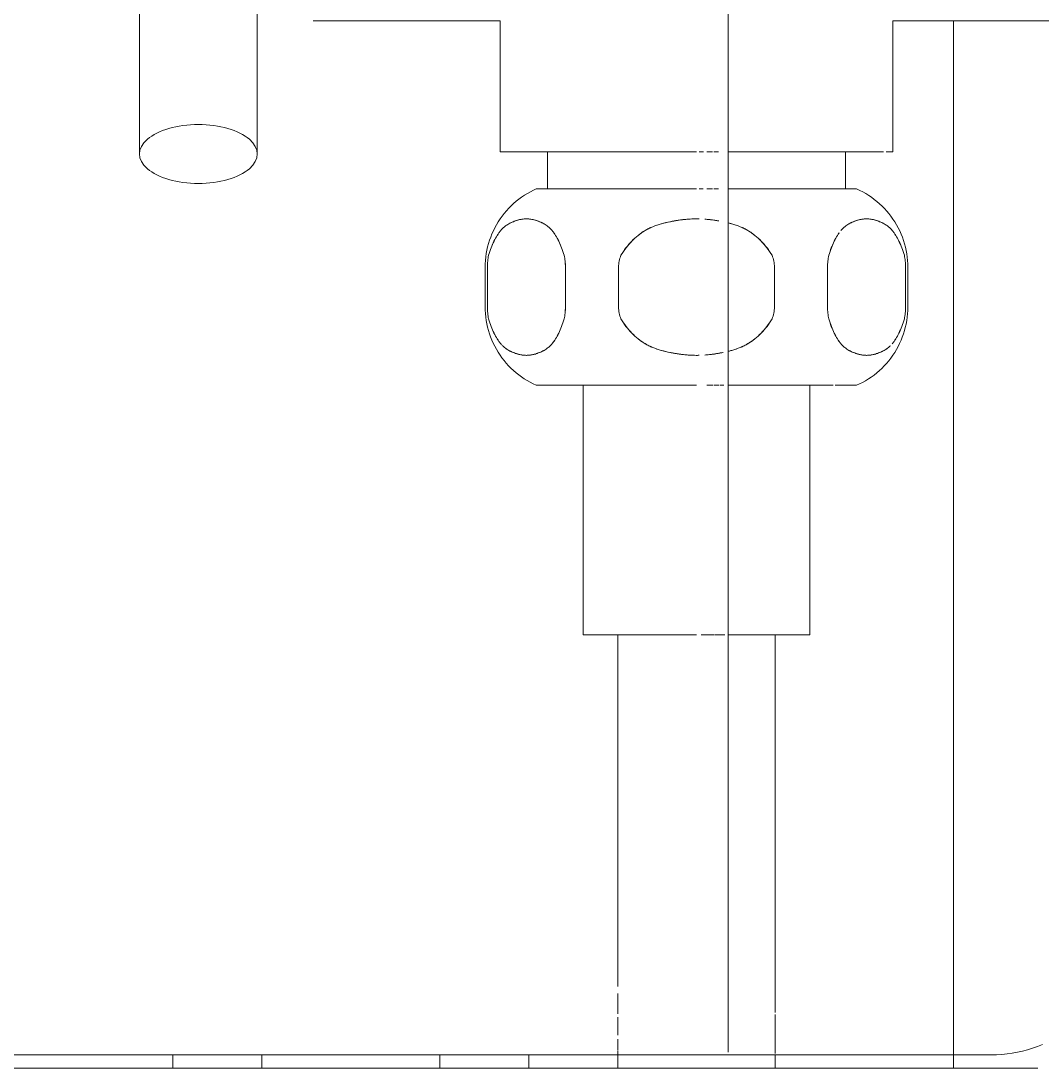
# Model space of a CAD drawing. Header units: metres. Extents: x 34 to 87, y -2.3 to 19.3.
# Drawn here: x 53.3779 to 53.4559, y 0.405 to 0.485 of the extents above; entities that cross this region are included whole.
import ezdxf

# ---------------------------------------------------------------- set-up
doc = ezdxf.new("R2010")
doc.units = ezdxf.units.M
doc.layers.add('P-SANR-FIXT', color=7, linetype='Continuous', lineweight=5)

# ---------------------------------------------------------------- blocks, each defined once
blk = doc.blocks.new('UT_Bacia com caixa acoplada - UT_Bacia com caixa acoplada-3705348-BB')
at = {"layer": 'P-SANR-FIXT', "color": 253, "true_color": 0xa6a6a6}
for p, q in [((41.137534, 0.406204), (41.137534, 0.731)), ((41.13533, 0.406), (41.083526, 0.406)), ((41.13533, 0.406), (41.083526, 0.406)), ((41.135331, 0.406), (41.136888, 0.406)), ((41.136888, 0.406), (41.137534, 0.406)), ((41.155839, 0.406), (41.155476, 0.406))]:
    blk.add_line(p, q, dxfattribs=at)
at = {"layer": 'P-SANR-FIXT', "color": 254, "true_color": 0xdfdfdf}
for p, q in [((41.083526, 0.406), (41.095131, 0.406)), ((41.083526, 0.406), (41.095131, 0.406)), ((41.122309, 0.406), (41.135314, 0.406)), ((41.122309, 0.406), (41.135314, 0.406)), ((41.135331, 0.406), (41.137393, 0.406)), ((41.135333, 0.406), (41.136872, 0.406)), ((41.136902, 0.406), (41.137392, 0.406)), ((41.137518, 0.406), (41.137534, 0.406)), ((41.137518, 0.406), (41.137534, 0.406)), ((41.161124, 0.405), (41.161184, 0.404999))]:
    blk.add_line(p, q, dxfattribs=at)
at = {"layer": 'P-SANR-FIXT'}
for p, q in [((41.083526, 0.406), (41.135331, 0.406)), ((41.159069, 0.405), (40.753792, 0.405)), ((41.161142, 0.405), (41.159069, 0.405))]:
    blk.add_line(p, q, dxfattribs=at)
at = {"layer": 'P-SANR-FIXT', "color": 7, "true_color": 0xf3f3f3}
for p, q in [((41.095131, 0.406), (41.09872, 0.406)), ((41.095131, 0.406), (41.09872, 0.406)), ((41.11872, 0.406), (41.122309, 0.406)), ((41.11872, 0.406), (41.122309, 0.406)), ((41.135331, 0.406), (41.135884, 0.406)), ((41.135901, 0.406), (41.136416, 0.406)), ((41.136433, 0.406), (41.136872, 0.406)), ((41.136872, 0.406), (41.136444, 0.406)), ((41.137239, 0.406), (41.136888, 0.406)), ((41.136891, 0.406), (41.137443, 0.406)), ((41.137443, 0.406), (41.137518, 0.406))]:
    blk.add_line(p, q, dxfattribs=at)
at = {"layer": 'P-SANR-FIXT', "color": 7, "true_color": 0xfafafa}
for p, q in [((41.09872, 0.406), (41.101649, 0.406)), ((41.09872, 0.406), (41.101649, 0.406)), ((41.101926, 0.406), (41.115515, 0.406)), ((41.101926, 0.406), (41.115515, 0.406)), ((41.115791, 0.406), (41.11872, 0.406)), ((41.115791, 0.406), (41.11872, 0.406))]:
    blk.add_line(p, q, dxfattribs=at)
at = {"layer": 'P-SANR-FIXT', "flags": 128}
for points in [[(41.161534, 0.4068), (41.161163, 0.406651), (41.160786, 0.406516), (41.160404, 0.406397), (41.160018, 0.406293), (41.159628, 0.406205), (41.159234, 0.406132), (41.158839, 0.406075), (41.158441, 0.406034), (41.158041, 0.406009), (41.157642, 0.406), (41.157615, 0.406)], [(41.082854, 0.406), (41.083526, 0.406)], [(41.135331, 0.406), (41.136222, 0.406), (41.137112, 0.406), (41.137998, 0.406), (41.138881, 0.406), (41.139758, 0.406), (41.140628, 0.406), (41.141489, 0.406), (41.142341, 0.406), (41.143181, 0.406), (41.144009, 0.406), (41.144823, 0.406), (41.145621, 0.406), (41.146404, 0.406), (41.147168, 0.406), (41.147914, 0.406), (41.148639, 0.406), (41.149343, 0.406), (41.150025, 0.406), (41.150683, 0.406), (41.151317, 0.406), (41.151925, 0.406), (41.152506, 0.406), (41.15306, 0.406), (41.153586, 0.406), (41.154082, 0.406), (41.154549, 0.406), (41.154985, 0.406), (41.155389, 0.406), (41.155761, 0.406), (41.156101, 0.406), (41.156407, 0.406), (41.156679, 0.406), (41.156918, 0.406), (41.157122, 0.406), (41.157291, 0.406), (41.157425, 0.406), (41.157523, 0.406), (41.157586, 0.406), (41.157613, 0.406), (41.157615, 0.406)]]:
    blk.add_lwpolyline(points, dxfattribs=at)
at = {"layer": 'P-SANR-FIXT', "color": 7, "true_color": 0xf3f3f3, "flags": 128}
blk.add_lwpolyline([(41.136432, 0.406), (41.135553, 0.406), (41.135313, 0.406)], dxfattribs=at)
at = {"layer": 'P-SANR-FIXT', "color": 253, "true_color": 0xa6a6a6, "flags": 128}
for points in [[(41.140843, 0.406), (41.139976, 0.406), (41.1391, 0.406), (41.138219, 0.406), (41.137534, 0.406)], [(41.146473, 0.406), (41.145816, 0.406), (41.145022, 0.406), (41.144212, 0.406), (41.143388, 0.406), (41.142551, 0.406), (41.141702, 0.406), (41.140902, 0.406)], [(41.150551, 0.406), (41.150187, 0.406), (41.149512, 0.406), (41.148814, 0.406), (41.148094, 0.406), (41.147354, 0.406), (41.146594, 0.406)], [(41.15463, 0.406), (41.154194, 0.406), (41.153706, 0.406), (41.153188, 0.406), (41.152641, 0.406), (41.152067, 0.406), (41.151466, 0.406), (41.150839, 0.406)], [(41.155476, 0.406), (41.15508, 0.406), (41.154653, 0.406)], [(41.157599, 0.406), (41.157581, 0.406), (41.157528, 0.406), (41.157439, 0.406), (41.157314, 0.406), (41.157154, 0.406), (41.15696, 0.406), (41.156731, 0.406), (41.156467, 0.406), (41.15617, 0.406)]]:
    blk.add_lwpolyline(points, dxfattribs=at)
blk = doc.blocks.new('Celite_Flexivel_Metais - 300mm Aço Inox - 1_2_-3705350-BB')
at = {"layer": 'P-SANR-FIXT', "color": 254, "true_color": 0xdfdfdf}
for p, q in [((41.095131, 0.406), (41.101926, 0.406)), ((41.101926, 0.406), (41.115515, 0.406)), ((41.115515, 0.406), (41.122309, 0.406))]:
    blk.add_line(p, q, dxfattribs=at)
at = {"layer": 'P-SANR-FIXT', "color": 7, "true_color": 0xf3f3f3}
for p, q in [((41.09872, 0.406), (41.095131, 0.406)), ((41.09872, 0.406), (41.101649, 0.406)), ((41.09872, 0.406), (41.101649, 0.406)), ((41.101901, 0.406), (41.11554, 0.406)), ((41.101901, 0.406), (41.11554, 0.406)), ((41.101925, 0.406), (41.101925, 0.405)), ((41.115514, 0.406), (41.115514, 0.405)), ((41.115791, 0.406), (41.11872, 0.406)), ((41.115791, 0.406), (41.11872, 0.406)), ((41.122309, 0.406), (41.11872, 0.406))]:
    blk.add_line(p, q, dxfattribs=at)
at = {"layer": 'P-SANR-FIXT'}
for p, q in [((41.095131, 0.405), (41.095131, 0.406)), ((41.101926, 0.406), (41.101926, 0.405)), ((41.115515, 0.406), (41.115515, 0.405)), ((41.122309, 0.406), (41.122309, 0.405))]:
    blk.add_line(p, q, dxfattribs=at)
at = {"layer": 'P-SANR-FIXT', "color": 7, "true_color": 0xfafafa}
for p, q in [((41.101649, 0.406), (41.09872, 0.406)), ((41.115514, 0.406), (41.101926, 0.406)), ((41.11872, 0.406), (41.115791, 0.406))]:
    blk.add_line(p, q, dxfattribs=at)
blk = doc.blocks.new('UT_Ducha higiênica - UT_Ducha higiênica-3698909-BB')
at = {"layer": 'P-SANR-FIXT', "color": 7, "true_color": 0xf3f3f3}
for p, q in [((41.092575, 0.494786), (41.092575, 0.474836)), ((41.101575, 0.474836), (41.101575, 0.494786)), ((41.105845, 0.485), (41.120118, 0.485)), ((41.120118, 0.485), (41.120118, 0.475)), ((41.120118, 0.475), (41.135118, 0.475)), ((41.123735, 0.475), (41.123735, 0.472165)), ((41.135334, 0.475), (41.135651, 0.475)), ((41.135909, 0.475), (41.136332, 0.475)), ((41.136445, 0.475), (41.136807, 0.475)), ((41.137527, 0.475), (41.140809, 0.475)), ((41.137535, 0.475), (41.140858, 0.475)), ((41.140837, 0.475), (41.143167, 0.475)), ((41.140884, 0.475), (41.146167, 0.475)), ((41.143167, 0.475), (41.146113, 0.475)), ((41.12443, 0.472165), (41.122886, 0.472165)), ((41.131952, 0.472165), (41.124525, 0.472165)), ((41.135118, 0.472165), (41.131952, 0.472165)), ((41.135637, 0.472165), (41.135334, 0.472165)), ((41.136336, 0.472165), (41.135909, 0.472165)), ((41.136809, 0.472165), (41.136444, 0.472165)), ((41.137528, 0.472165), (41.138064, 0.472165)), ((41.138068, 0.472165), (41.13753, 0.472165)), ((41.1406, 0.472165), (41.138284, 0.472165)), ((41.138294, 0.472165), (41.140583, 0.472165)), ((41.140809, 0.472165), (41.143835, 0.472165)), ((41.143767, 0.472165), (41.14083, 0.472165)), ((41.145711, 0.472165), (41.143767, 0.472165)), ((41.144004, 0.472165), (41.146113, 0.472165)), ((41.146198, 0.472165), (41.145711, 0.472165)), ((41.146273, 0.472165), (41.146501, 0.472165)), ((41.14659, 0.472165), (41.146297, 0.472165)), ((41.118982, 0.466189), (41.118982, 0.464665)), ((41.119153, 0.464665), (41.119153, 0.466189)), ((41.119153, 0.466189), (41.119153, 0.464665)), ((41.125108, 0.464665), (41.125108, 0.466189)), ((41.129163, 0.466189), (41.129163, 0.464665)), ((41.141073, 0.466189), (41.141073, 0.464665)), ((41.118982, 0.464665), (41.118982, 0.463141)), ((41.119153, 0.463141), (41.119153, 0.464665)), ((41.119153, 0.464665), (41.119153, 0.463141)), ((41.125108, 0.463141), (41.125108, 0.464665)), ((41.129163, 0.464665), (41.129163, 0.463141)), ((41.141073, 0.464665), (41.141073, 0.463141)), ((41.122886, 0.457165), (41.12443, 0.457165)), ((41.124525, 0.457165), (41.135118, 0.457165)), ((41.126458, 0.457165), (41.126458, 0.438104)), ((41.135909, 0.457165), (41.13636, 0.457165)), ((41.136444, 0.457165), (41.13683, 0.457165)), ((41.136902, 0.457165), (41.137197, 0.457165)), ((41.139187, 0.457165), (41.13753, 0.457165)), ((41.137534, 0.457165), (41.139205, 0.457165)), ((41.141235, 0.457165), (41.139448, 0.457165)), ((41.139485, 0.457165), (41.141234, 0.457165)), ((41.141242, 0.457165), (41.142481, 0.457165)), ((41.142448, 0.457165), (41.141242, 0.457165)), ((41.143483, 0.457165), (41.142618, 0.457165)), ((41.142681, 0.457165), (41.143509, 0.457165)), ((41.135118, 0.438104), (41.126458, 0.438104)), ((41.129118, 0.438104), (41.129118, 0.41124)), ((41.135877, 0.438104), (41.135484, 0.438104)), ((41.136434, 0.438104), (41.135936, 0.438104)), ((41.136912, 0.438104), (41.136488, 0.438104)), ((41.137279, 0.438104), (41.136958, 0.438104)), ((41.13936, 0.438104), (41.137546, 0.438104)), ((41.139368, 0.438104), (41.137605, 0.438104)), ((41.141119, 0.438104), (41.139448, 0.438104)), ((41.140314, 0.438104), (41.139461, 0.438104)), ((41.141118, 0.438104), (41.140314, 0.438104)), ((41.129118, 0.410696), (41.129118, 0.409147)), ((41.129118, 0.4089), (41.129118, 0.407515)), ((41.129118, 0.407208), (41.129118, 0.406337)), ((41.129118, 0.406297), (41.129118, 0.406))]:
    blk.add_line(p, q, dxfattribs=at)
at = {"layer": 'P-SANR-FIXT', "color": 253, "true_color": 0xa6a6a6}
for p, q in [((41.150118, 0.475), (41.150118, 0.485)), ((41.150118, 0.485), (41.167604, 0.485)), ((41.154743, 0.485), (41.154743, 0.406068)), ((41.137535, 0.475), (41.149399, 0.475)), ((41.146501, 0.472165), (41.146501, 0.475)), ((41.149607, 0.475), (41.150118, 0.475)), ((41.14735, 0.472165), (41.13753, 0.472165)), ((41.141073, 0.464665), (41.141073, 0.466189)), ((41.145128, 0.466189), (41.145128, 0.464665)), ((41.151083, 0.466189), (41.151083, 0.464665)), ((41.151083, 0.464665), (41.151083, 0.466189)), ((41.151254, 0.464665), (41.151254, 0.466189)), ((41.141073, 0.463141), (41.141073, 0.464665)), ((41.145128, 0.464665), (41.145128, 0.463141)), ((41.151083, 0.464665), (41.151083, 0.463141)), ((41.151083, 0.463141), (41.151083, 0.464665)), ((41.151254, 0.463141), (41.151254, 0.464665)), ((41.137534, 0.457165), (41.145561, 0.457165)), ((41.143778, 0.438104), (41.143778, 0.457165)), ((41.145711, 0.457165), (41.14735, 0.457165)), ((41.143778, 0.438104), (41.137605, 0.438104)), ((41.141118, 0.409252), (41.141118, 0.438104)), ((41.141118, 0.406106), (41.141118, 0.409079))]:
    blk.add_line(p, q, dxfattribs=at)
at = {"layer": 'P-SANR-FIXT', "color": 7, "true_color": 0xfafafa}
for p, q in [((41.120118, 0.475), (41.123647, 0.475)), ((41.123735, 0.475), (41.124377, 0.475)), ((41.12443, 0.475), (41.135118, 0.475)), ((41.135334, 0.475), (41.13565, 0.475)), ((41.135909, 0.475), (41.136331, 0.475)), ((41.136444, 0.475), (41.136805, 0.475)), ((41.123646, 0.472165), (41.122886, 0.472165)), ((41.123735, 0.472165), (41.124377, 0.472165)), ((41.124525, 0.472165), (41.12443, 0.472165)), ((41.124442, 0.472165), (41.131942, 0.472165)), ((41.132172, 0.472165), (41.135118, 0.472165)), ((41.135334, 0.472165), (41.135637, 0.472165)), ((41.135909, 0.472165), (41.136335, 0.472165)), ((41.136444, 0.472165), (41.136809, 0.472165)), ((41.125108, 0.466189), (41.125108, 0.464665)), ((41.125108, 0.464665), (41.125108, 0.463141)), ((41.122886, 0.457165), (41.12443, 0.457165)), ((41.12443, 0.457165), (41.124525, 0.457165)), ((41.124525, 0.457165), (41.126456, 0.457165)), ((41.128994, 0.457165), (41.126753, 0.457165)), ((41.135118, 0.457165), (41.129001, 0.457165)), ((41.136358, 0.457165), (41.135908, 0.457165)), ((41.136825, 0.457165), (41.136442, 0.457165)), ((41.137187, 0.457165), (41.136896, 0.457165)), ((41.128909, 0.438104), (41.126458, 0.438104)), ((41.130775, 0.438104), (41.129118, 0.438104)), ((41.135118, 0.438104), (41.130875, 0.438104)), ((41.13585, 0.438104), (41.135471, 0.438104)), ((41.136384, 0.438104), (41.135907, 0.438104)), ((41.137222, 0.438104), (41.136898, 0.438104))]:
    blk.add_line(p, q, dxfattribs=at)
at = {"layer": 'P-SANR-FIXT', "color": 7, "true_color": 0xfdfdfd}
for p, q in [((41.123647, 0.475), (41.135118, 0.475)), ((41.123735, 0.475), (41.124377, 0.475)), ((41.12443, 0.475), (41.135118, 0.475)), ((41.135334, 0.475), (41.13565, 0.475)), ((41.135334, 0.475), (41.135651, 0.475)), ((41.135909, 0.475), (41.136331, 0.475)), ((41.135909, 0.475), (41.136332, 0.475)), ((41.136444, 0.475), (41.136805, 0.475)), ((41.136445, 0.475), (41.136807, 0.475)), ((41.12443, 0.472165), (41.123646, 0.472165)), ((41.123735, 0.472165), (41.124377, 0.472165)), ((41.124442, 0.472165), (41.131942, 0.472165)), ((41.131952, 0.472165), (41.124525, 0.472165)), ((41.135118, 0.472165), (41.132167, 0.472165)), ((41.132172, 0.472165), (41.135118, 0.472165)), ((41.135637, 0.472165), (41.135334, 0.472165)), ((41.135334, 0.472165), (41.135637, 0.472165)), ((41.136336, 0.472165), (41.135909, 0.472165)), ((41.135909, 0.472165), (41.136335, 0.472165)), ((41.136809, 0.472165), (41.136444, 0.472165)), ((41.136444, 0.472165), (41.136809, 0.472165)), ((41.129163, 0.464665), (41.129163, 0.466189)), ((41.129163, 0.463141), (41.129163, 0.464665)), ((41.12443, 0.457165), (41.124525, 0.457165)), ((41.126726, 0.457165), (41.128993, 0.457165)), ((41.128994, 0.457165), (41.126753, 0.457165)), ((41.132876, 0.457165), (41.129001, 0.457165)), ((41.129002, 0.457165), (41.135118, 0.457165)), ((41.135118, 0.457165), (41.132876, 0.457165)), ((41.136358, 0.457165), (41.135908, 0.457165)), ((41.135909, 0.457165), (41.13636, 0.457165)), ((41.136825, 0.457165), (41.136442, 0.457165)), ((41.136444, 0.457165), (41.13683, 0.457165)), ((41.137187, 0.457165), (41.136896, 0.457165)), ((41.136902, 0.457165), (41.137197, 0.457165)), ((41.130788, 0.438104), (41.129116, 0.438104)), ((41.130775, 0.438104), (41.129118, 0.438104)), ((41.135118, 0.438104), (41.130867, 0.438104)), ((41.135118, 0.438104), (41.130875, 0.438104)), ((41.13585, 0.438104), (41.135471, 0.438104)), ((41.135877, 0.438104), (41.135484, 0.438104)), ((41.136384, 0.438104), (41.135907, 0.438104)), ((41.136434, 0.438104), (41.135936, 0.438104)), ((41.137222, 0.438104), (41.136898, 0.438104)), ((41.137279, 0.438104), (41.136958, 0.438104))]:
    blk.add_line(p, q, dxfattribs=at)
at = {"layer": 'P-SANR-FIXT', "color": 254, "true_color": 0xdfdfdf}
for p, q in [((41.137527, 0.475), (41.140809, 0.475)), ((41.140837, 0.475), (41.146113, 0.475)), ((41.146589, 0.475), (41.149399, 0.475)), ((41.149607, 0.475), (41.150118, 0.475)), ((41.137528, 0.472165), (41.138064, 0.472165)), ((41.138294, 0.472165), (41.140583, 0.472165)), ((41.140809, 0.472165), (41.143835, 0.472165)), ((41.144004, 0.472165), (41.146113, 0.472165)), ((41.146273, 0.472165), (41.146501, 0.472165)), ((41.14735, 0.472165), (41.14659, 0.472165)), ((41.145128, 0.464665), (41.145128, 0.466189)), ((41.145128, 0.463141), (41.145128, 0.464665)), ((41.139187, 0.457165), (41.13753, 0.457165)), ((41.141235, 0.457165), (41.139448, 0.457165)), ((41.142448, 0.457165), (41.141242, 0.457165)), ((41.143483, 0.457165), (41.142618, 0.457165)), ((41.143767, 0.457165), (41.145561, 0.457165)), ((41.145711, 0.457165), (41.14735, 0.457165)), ((41.13936, 0.438104), (41.137546, 0.438104)), ((41.141118, 0.438104), (41.139461, 0.438104)), ((41.143778, 0.438104), (41.141327, 0.438104))]:
    blk.add_line(p, q, dxfattribs=at)
at = {"layer": 'P-SANR-FIXT', "color": 7, "true_color": 0xfefefe}
blk.add_line((41.124525, 0.472165), (41.12443, 0.472165), dxfattribs=at)
at = {"layer": 'P-SANR-FIXT'}
for p, q in [((41.129118, 0.406), (41.129118, 0.405)), ((41.141118, 0.405), (41.141118, 0.406)), ((41.154743, 0.406068), (41.154743, 0.405))]:
    blk.add_line(p, q, dxfattribs=at)
at = {"layer": 'P-SANR-FIXT', "color": 7, "true_color": 0xf3f3f3, "flags": 128}
for points in [[(41.118982, 0.466189), (41.118987, 0.46645), (41.119003, 0.46671), (41.119029, 0.46697), (41.119065, 0.467228), (41.119112, 0.467485), (41.119169, 0.46774), (41.119236, 0.467992), (41.119313, 0.468242), (41.1194, 0.468488), (41.119497, 0.46873), (41.119604, 0.468968), (41.11972, 0.469202), (41.119845, 0.469431), (41.119979, 0.469655), (41.120122, 0.469874), (41.120274, 0.470086), (41.120434, 0.470292), (41.120602, 0.470492), (41.120778, 0.470685), (41.120961, 0.47087), (41.121152, 0.471048), (41.12135, 0.471218), (41.121554, 0.471381), (41.121765, 0.471535), (41.121982, 0.47168), (41.122204, 0.471817), (41.122432, 0.471944), (41.122665, 0.472063), (41.122886, 0.472165)], [(41.122886, 0.457165), (41.122649, 0.457274), (41.122417, 0.457393), (41.122189, 0.457522), (41.121967, 0.457659), (41.121751, 0.457805), (41.121541, 0.457959), (41.121337, 0.458122), (41.121139, 0.458293), (41.120949, 0.458471), (41.120766, 0.458657), (41.12059, 0.458851), (41.120423, 0.459051), (41.120263, 0.459257), (41.120112, 0.45947), (41.11997, 0.459689), (41.119836, 0.459913), (41.119712, 0.460143), (41.119596, 0.460377), (41.11949, 0.460615), (41.119394, 0.460858), (41.119308, 0.461104), (41.119231, 0.461354), (41.119165, 0.461606), (41.119109, 0.461861), (41.119063, 0.462118), (41.119027, 0.462377), (41.119002, 0.462636), (41.118987, 0.462897), (41.118982, 0.463141)]]:
    blk.add_lwpolyline(points, dxfattribs=at)
at = {"layer": 'P-SANR-FIXT', "color": 253, "true_color": 0xa6a6a6, "flags": 128}
for points in [[(41.14735, 0.472165), (41.147587, 0.472055), (41.147819, 0.471936), (41.148046, 0.471808), (41.148268, 0.471671), (41.148485, 0.471525), (41.148695, 0.47137), (41.148899, 0.471207), (41.149096, 0.471037), (41.149287, 0.470858), (41.14947, 0.470672), (41.149645, 0.470479), (41.149813, 0.470279), (41.149972, 0.470072), (41.150124, 0.469859), (41.150266, 0.46964), (41.1504, 0.469416), (41.150524, 0.469187), (41.150639, 0.468953), (41.150745, 0.468714), (41.150841, 0.468471), (41.150928, 0.468225), (41.151004, 0.467975), (41.151071, 0.467723), (41.151127, 0.467468), (41.151173, 0.467211), (41.151209, 0.466953), (41.151234, 0.466693), (41.151249, 0.466432), (41.151254, 0.466189)], [(41.151254, 0.463141), (41.151248, 0.46288), (41.151233, 0.462619), (41.151207, 0.462359), (41.15117, 0.462101), (41.151123, 0.461844), (41.151067, 0.461589), (41.150999, 0.461337), (41.150922, 0.461088), (41.150835, 0.460842), (41.150738, 0.460599), (41.150632, 0.460361), (41.150516, 0.460127), (41.150391, 0.459898), (41.150257, 0.459674), (41.150114, 0.459456), (41.149962, 0.459243), (41.149802, 0.459037), (41.149634, 0.458838), (41.149458, 0.458645), (41.149274, 0.458459), (41.149083, 0.458281), (41.148886, 0.458111), (41.148681, 0.457949), (41.14847, 0.457795), (41.148254, 0.457649), (41.148031, 0.457513), (41.147804, 0.457385), (41.147571, 0.457267), (41.14735, 0.457165)]]:
    blk.add_lwpolyline(points, dxfattribs=at)
at = {"layer": 'P-SANR-FIXT', "color": 7, "true_color": 0xf3f3f3}
for start_param, end_param in [(1.570796, 4.712389), (4.712389, 7.853982)]:
    blk.add_ellipse((41.097075, 0.474836), major_axis=(0.0045, 0), ratio=0.5, start_param=start_param, end_param=end_param, dxfattribs=at)
for points, knots in [([(41.121445, 0.469775), (41.12139, 0.469759), (41.12128, 0.469723), (41.121057, 0.46964), (41.120777, 0.46951), (41.120508, 0.46933), (41.120307, 0.469149), (41.120164, 0.468992), (41.12003, 0.468815), (41.119857, 0.468557), (41.119574, 0.468044), (41.119365, 0.467501), (41.119241, 0.467093)], [0.6, 0.6, 0.6, 0.6, 0.625, 0.65, 0.7, 0.75, 0.775, 0.8, 0.825, 0.85, 0.9, 1, 1, 1, 1]), ([(41.125014, 0.467093), (41.124954, 0.467296), (41.124825, 0.46768), (41.124606, 0.468186), (41.124405, 0.468552), (41.124231, 0.46881), (41.124095, 0.468987), (41.12395, 0.469145), (41.123744, 0.469328), (41.123468, 0.469511), (41.12318, 0.469645), (41.122952, 0.46973), (41.122784, 0.469784), (41.122619, 0.469827), (41.122395, 0.469867), (41.122113, 0.469886), (41.121775, 0.469859), (41.121555, 0.469807), (41.121445, 0.469775)], [0, 0, 0, 0, 0.05, 0.1, 0.15, 0.175, 0.2, 0.225, 0.25, 0.3, 0.35, 0.375, 0.4, 0.425, 0.45, 0.5, 0.55, 0.6, 0.6, 0.6, 0.6]), ([(41.133753, 0.469775), (41.133643, 0.469759), (41.133423, 0.469723), (41.132976, 0.46964), (41.132417, 0.46951), (41.13188, 0.46933), (41.131476, 0.469149), (41.131191, 0.468992), (41.130922, 0.468815), (41.130577, 0.468557), (41.130012, 0.468044), (41.129593, 0.467501), (41.129344, 0.467093)], [0.6, 0.6, 0.6, 0.6, 0.625, 0.65, 0.7, 0.75, 0.775, 0.8, 0.825, 0.85, 0.9, 1, 1, 1, 1]), ([(41.135312, 0.469876), (41.135238, 0.469877), (41.134938, 0.46988), (41.134413, 0.469859), (41.133973, 0.469807), (41.133753, 0.469775)], [0.4834966, 0.4834966, 0.4834966, 0.4834966, 0.5, 0.55, 0.6, 0.6, 0.6, 0.6]), ([(41.146142, 0.468984), (41.146189, 0.46904), (41.146285, 0.469145), (41.146492, 0.469328), (41.146768, 0.469511), (41.147056, 0.469645), (41.147284, 0.46973), (41.147395, 0.469766), (41.147451, 0.469782)], [0.2, 0.2, 0.2, 0.2, 0.225, 0.25, 0.3, 0.35, 0.375, 0.4, 0.4, 0.4, 0.4]), ([(41.147451, 0.469782), (41.147507, 0.469798), (41.147617, 0.469827), (41.147841, 0.469867), (41.148123, 0.469886), (41.148461, 0.469859), (41.148681, 0.469807), (41.148791, 0.469775)], [0.4, 0.4, 0.4, 0.4, 0.425, 0.45, 0.5, 0.55, 0.6, 0.6, 0.6, 0.6]), ([(41.148791, 0.469775), (41.148846, 0.469759), (41.148955, 0.469723), (41.149179, 0.46964), (41.149459, 0.46951), (41.149727, 0.46933), (41.149929, 0.469149), (41.150024, 0.469044), (41.15007, 0.468988)], [0.6, 0.6, 0.6, 0.6, 0.625, 0.65, 0.7, 0.75, 0.775, 0.8, 0.8, 0.8, 0.8]), ([(41.137563, 0.469566), (41.137647, 0.469545), (41.137952, 0.469465), (41.138356, 0.46933), (41.13876, 0.469149), (41.138949, 0.469044), (41.139042, 0.468988)], [0.6810107, 0.6810107, 0.6810107, 0.6810107, 0.7, 0.75, 0.775, 0.8, 0.8, 0.8, 0.8]), ([(41.139042, 0.468988), (41.139134, 0.468933), (41.139313, 0.468815), (41.139659, 0.468557), (41.140224, 0.468044), (41.140642, 0.467501), (41.140891, 0.467093)], [0.8, 0.8, 0.8, 0.8, 0.825, 0.85, 0.9, 1, 1, 1, 1]), ([(41.145221, 0.467093), (41.145282, 0.467296), (41.145411, 0.46768), (41.145629, 0.468186), (41.145831, 0.468552), (41.145961, 0.468745), (41.146006, 0.468807)], [0, 0, 0, 0, 0.05, 0.1, 0.15, 0.175, 0.175, 0.175, 0.175]), ([(41.15007, 0.468988), (41.150116, 0.468933), (41.150206, 0.468815), (41.150379, 0.468557), (41.150661, 0.468044), (41.15087, 0.467501), (41.150995, 0.467093)], [0.8, 0.8, 0.8, 0.8, 0.825, 0.85, 0.9, 1, 1, 1, 1]), ([(41.119241, 0.462236), (41.119365, 0.461828), (41.119574, 0.461285), (41.119857, 0.460773), (41.12003, 0.460515), (41.120119, 0.460397), (41.120166, 0.460341)], [0, 0, 0, 0, 0.1, 0.15, 0.175, 0.2, 0.2, 0.2, 0.2]), ([(41.124094, 0.460346), (41.12414, 0.460401), (41.124231, 0.460519), (41.124405, 0.460777), (41.124606, 0.461143), (41.124825, 0.46165), (41.124954, 0.462033), (41.125014, 0.462236)], [0.8, 0.8, 0.8, 0.8, 0.825, 0.85, 0.9, 0.95, 1, 1, 1, 1]), ([(41.129344, 0.462236), (41.129593, 0.461828), (41.130012, 0.461285), (41.130577, 0.460773), (41.130922, 0.460515), (41.131191, 0.460338), (41.131476, 0.460181), (41.13188, 0.46), (41.132417, 0.45982), (41.132976, 0.459689), (41.133423, 0.459606), (41.133863, 0.459535), (41.134413, 0.459471), (41.134938, 0.45945), (41.135238, 0.459452), (41.135312, 0.459454)], [0, 0, 0, 0, 0.1, 0.15, 0.175, 0.2, 0.225, 0.25, 0.3, 0.35, 0.375, 0.4, 0.45, 0.5, 0.5165034, 0.5165034, 0.5165034, 0.5165034]), ([(41.140891, 0.462236), (41.140642, 0.461828), (41.140224, 0.461285), (41.139659, 0.460773), (41.139313, 0.460515), (41.139134, 0.460397), (41.139042, 0.460341)], [0, 0, 0, 0, 0.1, 0.15, 0.175, 0.2, 0.2, 0.2, 0.2]), ([(41.146142, 0.460346), (41.146095, 0.460401), (41.146005, 0.460519), (41.145831, 0.460777), (41.145629, 0.461143), (41.145411, 0.46165), (41.145282, 0.462033), (41.145221, 0.462236)], [0.8, 0.8, 0.8, 0.8, 0.825, 0.85, 0.9, 0.95, 1, 1, 1, 1]), ([(41.150995, 0.462236), (41.15087, 0.461828), (41.150661, 0.461285), (41.150379, 0.460773), (41.150206, 0.460515), (41.150116, 0.460397), (41.15007, 0.460341)], [0, 0, 0, 0, 0.1, 0.15, 0.175, 0.2, 0.2, 0.2, 0.2]), ([(41.120166, 0.460341), (41.120212, 0.460285), (41.120307, 0.460181), (41.120508, 0.46), (41.120777, 0.45982), (41.121057, 0.459689), (41.12128, 0.459606), (41.1215, 0.459535), (41.121775, 0.459471), (41.122113, 0.459444), (41.122395, 0.459462), (41.122619, 0.459502), (41.122729, 0.459531), (41.122785, 0.459548)], [0.2, 0.2, 0.2, 0.2, 0.225, 0.25, 0.3, 0.35, 0.375, 0.4, 0.45, 0.5, 0.55, 0.575, 0.6, 0.6, 0.6, 0.6]), ([(41.122785, 0.459548), (41.12284, 0.459564), (41.122952, 0.4596), (41.12318, 0.459684), (41.123468, 0.459818), (41.123744, 0.460002), (41.12395, 0.460185), (41.124047, 0.46029), (41.124094, 0.460346)], [0.6, 0.6, 0.6, 0.6, 0.625, 0.65, 0.7, 0.75, 0.775, 0.8, 0.8, 0.8, 0.8]), ([(41.139042, 0.460341), (41.138949, 0.460285), (41.13876, 0.460181), (41.138356, 0.46), (41.137953, 0.459865), (41.137648, 0.459784), (41.137565, 0.459764)], [0.2, 0.2, 0.2, 0.2, 0.225, 0.25, 0.3, 0.3188163, 0.3188163, 0.3188163, 0.3188163]), ([(41.147451, 0.459548), (41.147395, 0.459564), (41.147284, 0.4596), (41.147056, 0.459684), (41.146768, 0.459818), (41.146492, 0.460002), (41.146285, 0.460185), (41.146189, 0.46029), (41.146142, 0.460346)], [0.6, 0.6, 0.6, 0.6, 0.625, 0.65, 0.7, 0.75, 0.775, 0.8, 0.8, 0.8, 0.8]), ([(41.149928, 0.460184), (41.149879, 0.460136), (41.149727, 0.46), (41.149459, 0.45982), (41.149179, 0.459689), (41.148955, 0.459606), (41.148846, 0.459571), (41.148791, 0.459554)], [0.225, 0.225, 0.225, 0.225, 0.25, 0.3, 0.35, 0.375, 0.4, 0.4, 0.4, 0.4]), ([(41.148791, 0.459554), (41.148681, 0.459522), (41.148461, 0.459471), (41.148123, 0.459444), (41.147841, 0.459462), (41.147617, 0.459502), (41.147507, 0.459531), (41.147451, 0.459548)], [0.4, 0.4, 0.4, 0.4, 0.45, 0.5, 0.55, 0.575, 0.6, 0.6, 0.6, 0.6])]:
    blk.add_open_spline(points, degree=3, knots=knots, dxfattribs=at)
at = {"layer": 'P-SANR-FIXT', "color": 7, "true_color": 0xfdfdfd}
for points, knots in [([(41.120161, 0.468984), (41.120208, 0.46904), (41.120304, 0.469145), (41.120511, 0.469328), (41.120787, 0.469511), (41.121075, 0.469645), (41.121303, 0.46973), (41.121415, 0.469766), (41.12147, 0.469782)], [0.2, 0.2, 0.2, 0.2, 0.225, 0.25, 0.3, 0.35, 0.375, 0.4, 0.4, 0.4, 0.4]), ([(41.12147, 0.469782), (41.121526, 0.469798), (41.121636, 0.469827), (41.12186, 0.469867), (41.122142, 0.469886), (41.12248, 0.469859), (41.1227, 0.469807), (41.12281, 0.469775)], [0.4, 0.4, 0.4, 0.4, 0.425, 0.45, 0.5, 0.55, 0.6, 0.6, 0.6, 0.6]), ([(41.12281, 0.469775), (41.122865, 0.469759), (41.122975, 0.469723), (41.123198, 0.46964), (41.123478, 0.46951), (41.123747, 0.46933), (41.123948, 0.469149), (41.124043, 0.469044), (41.124089, 0.468988)], [0.6, 0.6, 0.6, 0.6, 0.625, 0.65, 0.7, 0.75, 0.775, 0.8, 0.8, 0.8, 0.8]), ([(41.131186, 0.468984), (41.131279, 0.46904), (41.131472, 0.469145), (41.131885, 0.469328), (41.132438, 0.469511), (41.133012, 0.469645), (41.133469, 0.46973), (41.133692, 0.469766), (41.133803, 0.469782)], [0.2, 0.2, 0.2, 0.2, 0.225, 0.25, 0.3, 0.35, 0.375, 0.4, 0.4, 0.4, 0.4]), ([(41.133803, 0.469782), (41.133914, 0.469798), (41.134135, 0.469827), (41.134584, 0.469867), (41.134979, 0.46988), (41.135262, 0.469877), (41.135319, 0.469875)], [0.4, 0.4, 0.4, 0.4, 0.425, 0.45, 0.5, 0.512734, 0.512734, 0.512734, 0.512734]), ([(41.119241, 0.467093), (41.119301, 0.467296), (41.11943, 0.46768), (41.119648, 0.468186), (41.11985, 0.468552), (41.120024, 0.46881), (41.120115, 0.468928), (41.120161, 0.468984)], [0, 0, 0, 0, 0.05, 0.1, 0.15, 0.175, 0.2, 0.2, 0.2, 0.2]), ([(41.124089, 0.468988), (41.124136, 0.468933), (41.124225, 0.468815), (41.124398, 0.468557), (41.124681, 0.468044), (41.12489, 0.467501), (41.125014, 0.467093)], [0.8, 0.8, 0.8, 0.8, 0.825, 0.85, 0.9, 1, 1, 1, 1]), ([(41.129344, 0.467093), (41.129465, 0.467296), (41.129724, 0.46768), (41.13016, 0.468186), (41.130563, 0.468552), (41.130911, 0.46881), (41.131092, 0.468928), (41.131186, 0.468984)], [0, 0, 0, 0, 0.05, 0.1, 0.15, 0.175, 0.2, 0.2, 0.2, 0.2]), ([(41.120161, 0.460346), (41.120115, 0.460401), (41.120024, 0.460519), (41.11985, 0.460777), (41.119648, 0.461143), (41.11943, 0.46165), (41.119301, 0.462033), (41.119241, 0.462236)], [0.8, 0.8, 0.8, 0.8, 0.825, 0.85, 0.9, 0.95, 1, 1, 1, 1]), ([(41.125014, 0.462236), (41.12489, 0.461828), (41.124681, 0.461285), (41.124398, 0.460773), (41.124225, 0.460515), (41.124136, 0.460397), (41.124089, 0.460341)], [0, 0, 0, 0, 0.1, 0.15, 0.175, 0.2, 0.2, 0.2, 0.2]), ([(41.131186, 0.460346), (41.131092, 0.460401), (41.130911, 0.460519), (41.130563, 0.460777), (41.13016, 0.461143), (41.129724, 0.46165), (41.129465, 0.462033), (41.129344, 0.462236)], [0.8, 0.8, 0.8, 0.8, 0.825, 0.85, 0.9, 0.95, 1, 1, 1, 1]), ([(41.12147, 0.459548), (41.121415, 0.459564), (41.121303, 0.4596), (41.121075, 0.459684), (41.120787, 0.459818), (41.120511, 0.460002), (41.120304, 0.460185), (41.120208, 0.46029), (41.120161, 0.460346)], [0.6, 0.6, 0.6, 0.6, 0.625, 0.65, 0.7, 0.75, 0.775, 0.8, 0.8, 0.8, 0.8]), ([(41.124089, 0.460341), (41.124043, 0.460285), (41.123948, 0.460181), (41.123747, 0.46), (41.123478, 0.45982), (41.123198, 0.459689), (41.122975, 0.459606), (41.122865, 0.459571), (41.12281, 0.459554)], [0.2, 0.2, 0.2, 0.2, 0.225, 0.25, 0.3, 0.35, 0.375, 0.4, 0.4, 0.4, 0.4]), ([(41.133803, 0.459548), (41.133692, 0.459564), (41.133469, 0.4596), (41.133012, 0.459684), (41.132438, 0.459818), (41.131885, 0.460002), (41.131472, 0.460185), (41.131279, 0.46029), (41.131186, 0.460346)], [0.6, 0.6, 0.6, 0.6, 0.625, 0.65, 0.7, 0.75, 0.775, 0.8, 0.8, 0.8, 0.8]), ([(41.12281, 0.459554), (41.1227, 0.459522), (41.12248, 0.459471), (41.122142, 0.459444), (41.12186, 0.459462), (41.121636, 0.459502), (41.121526, 0.459531), (41.12147, 0.459548)], [0.4, 0.4, 0.4, 0.4, 0.45, 0.5, 0.55, 0.575, 0.6, 0.6, 0.6, 0.6]), ([(41.135319, 0.459454), (41.135262, 0.459453), (41.134979, 0.459449), (41.134584, 0.459462), (41.134135, 0.459502), (41.133914, 0.459531), (41.133803, 0.459548)], [0.487266, 0.487266, 0.487266, 0.487266, 0.5, 0.55, 0.575, 0.6, 0.6, 0.6, 0.6])]:
    blk.add_open_spline(points, degree=3, knots=knots, dxfattribs=at)
at = {"layer": 'P-SANR-FIXT', "color": 7, "true_color": 0xf3f3f3}
for points in [[(41.136432, 0.469782), (41.136321, 0.469798), (41.1361, 0.469827), (41.135876, 0.469847), (41.135764, 0.469855)], [(41.136768, 0.469728), (41.136655, 0.469748), (41.136543, 0.469766), (41.136432, 0.469782)], [(41.119153, 0.466189), (41.119154, 0.466345), (41.119169, 0.466652), (41.119211, 0.466948), (41.119241, 0.467093)], [(41.119241, 0.467093), (41.119211, 0.466948), (41.119169, 0.466652), (41.119154, 0.466345), (41.119153, 0.466189)], [(41.125108, 0.466189), (41.125107, 0.466345), (41.12509, 0.466652), (41.125044, 0.466948), (41.125014, 0.467093)], [(41.129344, 0.467093), (41.129286, 0.466948), (41.129197, 0.466652), (41.129165, 0.466345), (41.129163, 0.466189)], [(41.140891, 0.467093), (41.14095, 0.466948), (41.140994, 0.4668), (41.141025, 0.46665)], [(41.119241, 0.462236), (41.119211, 0.462381), (41.119169, 0.462677), (41.119154, 0.462984), (41.119153, 0.463141)], [(41.119153, 0.463141), (41.119154, 0.462984), (41.119161, 0.462831), (41.119176, 0.46268)], [(41.119176, 0.46268), (41.11919, 0.462529), (41.119211, 0.462381), (41.119241, 0.462236)], [(41.125014, 0.462236), (41.125044, 0.462381), (41.12509, 0.462677), (41.125107, 0.462984), (41.125108, 0.463141)], [(41.129163, 0.463141), (41.129165, 0.462984), (41.129197, 0.462677), (41.129286, 0.462381), (41.129344, 0.462236)], [(41.141025, 0.46268), (41.140994, 0.462529), (41.14095, 0.462381), (41.140891, 0.462236)], [(41.135764, 0.459474), (41.135876, 0.459482), (41.1361, 0.459502), (41.136321, 0.459531), (41.136432, 0.459548)], [(41.136432, 0.459548), (41.136543, 0.459564), (41.136655, 0.459582), (41.136768, 0.459601)], [(41.136768, 0.459601), (41.136881, 0.459621), (41.136995, 0.459642), (41.137109, 0.459665)]]:
    blk.add_open_spline(points, degree=3, dxfattribs=at)
at = {"layer": 'P-SANR-FIXT', "color": 7, "true_color": 0xfdfdfd}
for points in [[(41.13582, 0.46985), (41.136043, 0.469833), (41.136263, 0.469807), (41.136483, 0.469775)], [(41.136483, 0.469775), (41.136593, 0.469759), (41.136702, 0.469741), (41.136813, 0.469722)], [(41.129211, 0.46665), (41.129241, 0.4668), (41.129286, 0.466948), (41.129344, 0.467093)], [(41.129344, 0.462236), (41.129286, 0.462381), (41.129241, 0.462529), (41.129211, 0.46268)], [(41.136483, 0.459554), (41.136263, 0.459522), (41.136043, 0.459496), (41.13582, 0.459479)], [(41.136813, 0.459608), (41.136702, 0.459589), (41.136593, 0.459571), (41.136483, 0.459554)], [(41.137148, 0.45967), (41.137036, 0.459648), (41.136924, 0.459627), (41.136813, 0.459608)]]:
    blk.add_open_spline(points, degree=3, dxfattribs=at)
at = {"layer": 'P-SANR-FIXT', "color": 253, "true_color": 0xa6a6a6}
for points, knots in [([(41.150995, 0.467093), (41.150934, 0.467296), (41.150805, 0.46768), (41.150587, 0.468186), (41.150385, 0.468552), (41.150212, 0.46881), (41.150076, 0.468987), (41.149931, 0.469145), (41.149725, 0.469328), (41.149448, 0.469511), (41.149161, 0.469645), (41.148933, 0.46973), (41.148765, 0.469784), (41.148599, 0.469827), (41.148375, 0.469867), (41.148094, 0.469886), (41.147756, 0.469859), (41.147481, 0.469795), (41.147261, 0.469723), (41.147037, 0.46964), (41.146758, 0.46951), (41.146489, 0.46933), (41.146287, 0.469149), (41.146192, 0.469044), (41.146146, 0.468988)], [0, 0, 0, 0, 0.05, 0.1, 0.15, 0.175, 0.2, 0.225, 0.25, 0.3, 0.35, 0.375, 0.4, 0.425, 0.45, 0.5, 0.55, 0.6, 0.625, 0.65, 0.7, 0.75, 0.775, 0.8, 0.8, 0.8, 0.8]), ([(41.140891, 0.467093), (41.14077, 0.467296), (41.140512, 0.46768), (41.140076, 0.468186), (41.139672, 0.468552), (41.139324, 0.46881), (41.139053, 0.468987), (41.138764, 0.469145), (41.138351, 0.469328), (41.137944, 0.469463), (41.13764, 0.469543), (41.137563, 0.469563)], [0, 0, 0, 0, 0.05, 0.1, 0.15, 0.175, 0.2, 0.225, 0.25, 0.3, 0.3169528, 0.3169528, 0.3169528, 0.3169528]), ([(41.146011, 0.468812), (41.145967, 0.46875), (41.145838, 0.468557), (41.145555, 0.468044), (41.145346, 0.467501), (41.145221, 0.467093)], [0.825, 0.825, 0.825, 0.825, 0.85, 0.9, 1, 1, 1, 1]), ([(41.137565, 0.459767), (41.137642, 0.459786), (41.137945, 0.459867), (41.138351, 0.460002), (41.138764, 0.460185), (41.139053, 0.460342), (41.139324, 0.460519), (41.139672, 0.460777), (41.140076, 0.461143), (41.140512, 0.46165), (41.14077, 0.462033), (41.140891, 0.462236)], [0.6832162, 0.6832162, 0.6832162, 0.6832162, 0.7, 0.75, 0.775, 0.8, 0.825, 0.85, 0.9, 0.95, 1, 1, 1, 1]), ([(41.145221, 0.462236), (41.145346, 0.461828), (41.145555, 0.461285), (41.145838, 0.460773), (41.14601, 0.460515), (41.146145, 0.460338), (41.146287, 0.460181), (41.146489, 0.46), (41.146758, 0.45982), (41.147037, 0.459689), (41.147261, 0.459606), (41.147481, 0.459535), (41.147756, 0.459471), (41.148094, 0.459444), (41.148375, 0.459462), (41.148599, 0.459502), (41.148765, 0.459546), (41.148933, 0.4596), (41.149161, 0.459684), (41.149448, 0.459818), (41.149725, 0.460002), (41.14988, 0.460139), (41.14993, 0.460188)], [0, 0, 0, 0, 0.1, 0.15, 0.175, 0.2, 0.225, 0.25, 0.3, 0.35, 0.375, 0.4, 0.45, 0.5, 0.55, 0.575, 0.6, 0.625, 0.65, 0.7, 0.75, 0.775, 0.775, 0.775, 0.775]), ([(41.150074, 0.460346), (41.150121, 0.460401), (41.150212, 0.460519), (41.150385, 0.460777), (41.150587, 0.461143), (41.150805, 0.46165), (41.150934, 0.462033), (41.150995, 0.462236)], [0.8, 0.8, 0.8, 0.8, 0.825, 0.85, 0.9, 0.95, 1, 1, 1, 1])]:
    blk.add_open_spline(points, degree=3, knots=knots, dxfattribs=at)
at = {"layer": 'P-SANR-FIXT', "color": 7, "true_color": 0xfafafa}
for points in [[(41.125014, 0.467093), (41.125044, 0.466948), (41.125067, 0.4668), (41.125082, 0.46665)], [(41.125082, 0.46665), (41.125098, 0.466499), (41.125107, 0.466345), (41.125108, 0.466189)], [(41.129163, 0.466189), (41.129165, 0.466345), (41.129181, 0.466499), (41.129211, 0.46665)], [(41.125082, 0.46268), (41.125067, 0.462529), (41.125044, 0.462381), (41.125014, 0.462236)], [(41.125108, 0.463141), (41.125107, 0.462984), (41.125098, 0.462831), (41.125082, 0.46268)], [(41.129211, 0.46268), (41.129181, 0.462831), (41.129165, 0.462984), (41.129163, 0.463141)]]:
    blk.add_open_spline(points, degree=3, dxfattribs=at)
at = {"layer": 'P-SANR-FIXT', "color": 253, "true_color": 0xa6a6a6}
for points in [[(41.141073, 0.466189), (41.141071, 0.466345), (41.141039, 0.466652), (41.14095, 0.466948), (41.140891, 0.467093)], [(41.145221, 0.467093), (41.145192, 0.466948), (41.145146, 0.466652), (41.145129, 0.466345), (41.145128, 0.466189)], [(41.150995, 0.467093), (41.151024, 0.466948), (41.151067, 0.466652), (41.151082, 0.466345), (41.151083, 0.466189)], [(41.151083, 0.466189), (41.151082, 0.466345), (41.151067, 0.466652), (41.151024, 0.466948), (41.150995, 0.467093)], [(41.140891, 0.462236), (41.14095, 0.462381), (41.141039, 0.462677), (41.141071, 0.462984), (41.141073, 0.463141)], [(41.145128, 0.463141), (41.145129, 0.462984), (41.145146, 0.462677), (41.145192, 0.462381), (41.145221, 0.462236)], [(41.151083, 0.463141), (41.151082, 0.462984), (41.151067, 0.462677), (41.151024, 0.462381), (41.150995, 0.462236)], [(41.150995, 0.462236), (41.151024, 0.462381), (41.151067, 0.462677), (41.151082, 0.462984), (41.151083, 0.463141)]]:
    blk.add_open_spline(points, degree=3, dxfattribs=at)
at = {"layer": 'P-SANR-FIXT', "color": 254, "true_color": 0xdfdfdf}
for points in [[(41.141025, 0.46665), (41.141055, 0.466499), (41.141071, 0.466345), (41.141073, 0.466189)], [(41.145128, 0.466189), (41.145129, 0.466345), (41.145137, 0.466499), (41.145153, 0.46665)], [(41.145153, 0.46665), (41.145169, 0.4668), (41.145192, 0.466948), (41.145221, 0.467093)], [(41.141073, 0.463141), (41.141071, 0.462984), (41.141055, 0.462831), (41.141025, 0.46268)], [(41.145153, 0.46268), (41.145137, 0.462831), (41.145129, 0.462984), (41.145128, 0.463141)], [(41.145221, 0.462236), (41.145192, 0.462381), (41.145169, 0.462529), (41.145153, 0.46268)]]:
    blk.add_open_spline(points, degree=3, dxfattribs=at)

msp = doc.modelspace()

# ---------------------------------------------------------------- block references
at = {"layer": 'P-SANR-FIXT', "color": 253, "true_color": 0xa6a6a6}
for name in ['UT_Ducha higiênica - UT_Ducha higiênica-3698909-BB', 'UT_Bacia com caixa acoplada - UT_Bacia com caixa acoplada-3705348-BB']:
    msp.add_blockref(name, (12.294406, 0), dxfattribs=at)
at = {"layer": 'P-SANR-FIXT'}
msp.add_blockref('Celite_Flexivel_Metais - 300mm Aço Inox - 1_2_-3705350-BB', (12.294406, 0), dxfattribs=at)

doc.saveas('drawing.dxf')
